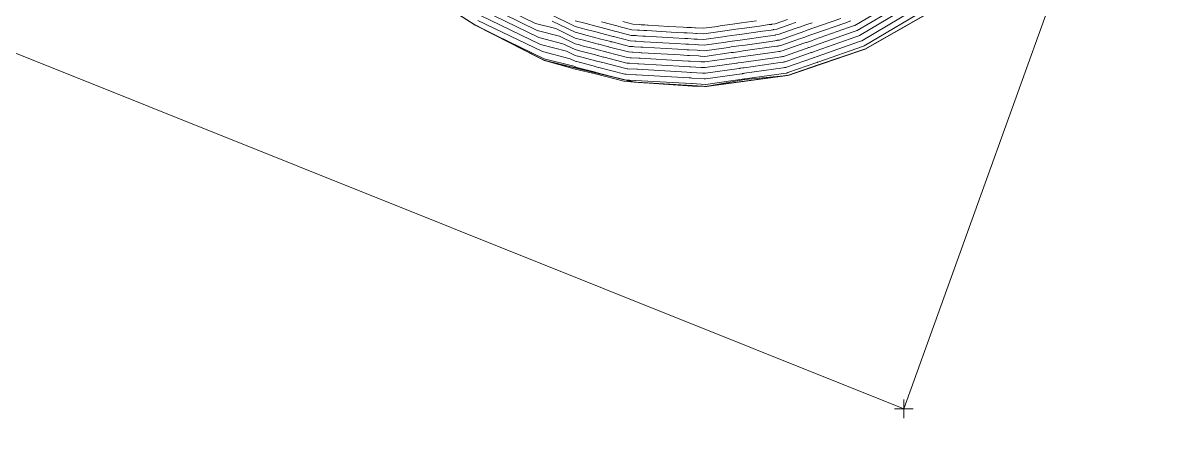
# Model space of a CAD drawing. Extents: x 358458 to 361663, y 818350 to 821723.
# Drawn here: x 360271.5 to 360393.2, y 820264.7 to 820309.7 of the extents above; entities that cross this region are included whole.
import ezdxf

# ---------------------------------------------------------------- set-up
doc = ezdxf.new("R2010")
doc.units = 0
doc.header["$MEASUREMENT"] = 0
doc.linetypes.add('solid', pattern=[0])
for name, color, linetype, lineweight in [('DAM FOOTPRINT', 7, 'solid', 9), ('DESIGN_Contours', 7, 'solid', 18), ('PIVOT10', 96, 'solid', 9), ('TXT', 7, 'solid', 9), ('WATER LEVEL STRING', 7, 'solid', 9)]:
    doc.layers.add(name, color=color, linetype=linetype, lineweight=lineweight)

# ---------------------------------------------------------------- blocks, each defined once
blk = doc.blocks.new('CCAD_POINT_CROSS')
at = {"linetype": 'solid'}
for p, q in [((-1, 0), (1, 0)), ((0, -1), (0, 1))]:
    blk.add_line(p, q, dxfattribs=at)
for tag in ['POINT_NUMBER', 'POINT_CODE', 'POINT_HEIGHT']:
    blk.add_attdef(tag, (0, 0), '', height=1)

msp = doc.modelspace()

# ---------------------------------------------------------------- linework, layer by layer
at = {"layer": 'DAM FOOTPRINT', "color": 7, "linetype": 'solid', "lineweight": 9, "const_width": 0.1, "elevation": 196.62}
msp.add_lwpolyline([(360409.39, 820400.72), (360405.97, 820389.62), (360402.39, 820379.35), (360395.66, 820360.69), (360392.65, 820354.03), (360389.34, 820342.6), (360385.26, 820331.91), (360384.39, 820329.91), (360381.94, 820324.85), (360376.32, 820317.14), (360369.59, 820311.32), (360361.88, 820306.93), (360353.62, 820304.1), (360344.77, 820302.9), (360337.12, 820303.36), (360327.45, 820305.69), (360320.04, 820309.49), (360302.95, 820320.44), (360296.27, 820324.83), (360286.78, 820331.57), (360282.26, 820334.29), (360277.61, 820337.79), (360273.39, 820341.26), (360257.64, 820350.62)], dxfattribs=at)
at = {"layer": 'DAM FOOTPRINT', "color": 7, "linetype": 'solid', "lineweight": 9}
for points in [[(360257.64, 820350.62), (360273.39, 820341.26), (360277.61, 820337.79), (360282.26, 820334.29), (360286.78, 820331.57), (360296.27, 820324.83), (360302.95, 820320.44), (360320.04, 820309.49), (360327.45, 820305.69), (360337.12, 820303.36), (360344.77, 820302.9), (360353.62, 820304.1), (360361.88, 820306.93), (360369.59, 820311.32), (360376.32, 820317.14), (360381.94, 820324.85), (360384.39, 820329.91), (360385.26, 820331.91), (360389.34, 820342.6), (360392.65, 820354.03), (360395.66, 820360.69), (360402.39, 820379.35), (360405.97, 820389.62), (360409.39, 820400.72)], [(360306.22, 820318.4), (360320.04, 820309.49), (360327.45, 820305.69), (360330.74, 820304.76), (360332.92, 820304.26), (360335.97, 820303.45), (360337.12, 820303.36), (360343.34, 820302.93), (360344.77, 820302.9), (360348.94, 820303.65), (360353.52, 820304.07), (360353.62, 820304.1), (360356.82, 820305.23), (360361.88, 820306.93), (360369.59, 820311.32)]]:
    msp.add_lwpolyline(points, dxfattribs=at)
at = {"layer": 'DESIGN_Contours', "color": 1, "linetype": 'solid', "lineweight": 9}
for points, elevation in [([(360367.55, 820312.11), (360361.23, 820308.35), (360361.22, 820308.35), (360361.16, 820308.32), (360360.85, 820308.22), (360356.6, 820306.72), (360356.41, 820306.66), (360356.12, 820306.55), (360356.07, 820306.54), (360355.96, 820306.5), (360353.25, 820305.54), (360353.16, 820305.53), (360353.16, 820305.53), (360353.15, 820305.53), (360353.07, 820305.5), (360353.01, 820305.49), (360352.74, 820305.46), (360348.87, 820304.91), (360348.72, 820304.89), (360348.44, 820304.85), (360348.39, 820304.84), (360348.34, 820304.83), (360344.71, 820304.32), (360344.52, 820304.33), (360344.5, 820304.33), (360344.42, 820304.34), (360343.19, 820304.41), (360343.1, 820304.41), (360342.74, 820304.43), (360337.45, 820304.74), (360337.43, 820304.74), (360337.37, 820304.74), (360336.38, 820304.8), (360336.33, 820304.8), (360336.19, 820304.81), (360333.56, 820305.49), (360333.53, 820305.5), (360333.52, 820305.51), (360333.08, 820305.62), (360333.05, 820305.63), (360332.94, 820305.66), (360331.07, 820306.14), (360330.99, 820306.16), (360330.74, 820306.23), (360329.83, 820306.67), (360327.05, 820307.39), (360320.61, 820310.52)], 194.8), ([(360366.12, 820312.65), (360360.73, 820309.45), (360360.71, 820309.44), (360360.59, 820309.4), (360360.05, 820309.21), (360356.42, 820307.93), (360356.08, 820307.81), (360355.55, 820307.62), (360355.47, 820307.6), (360355.27, 820307.53), (360352.95, 820306.71), (360352.79, 820306.69), (360352.79, 820306.69), (360352.78, 820306.69), (360352.71, 820306.66), (360352.59, 820306.65), (360352.11, 820306.58), (360348.8, 820306.11), (360348.51, 820306.07), (360347.97, 820305.99), (360347.87, 820305.98), (360347.76, 820305.96), (360344.66, 820305.53), (360344.3, 820305.55), (360344.27, 820305.55), (360344.12, 820305.56), (360343.07, 820305.62), (360342.9, 820305.63), (360342.25, 820305.66), (360337.73, 820305.92), (360337.7, 820305.92), (360337.59, 820305.93), (360336.74, 820305.98), (360336.65, 820305.98), (360336.37, 820306), (360334.14, 820306.58), (360334.08, 820306.6), (360334.04, 820306.61), (360333.23, 820306.82), (360333.17, 820306.84), (360332.95, 820306.89), (360331.36, 820307.31), (360331.21, 820307.35), (360330.75, 820307.47), (360329.06, 820308.29), (360326.68, 820308.9), (360321.19, 820311.57)], 195.2), ([(360360.31, 820309.94), (360359.65, 820309.7), (360356.33, 820308.53), (360355.91, 820308.39), (360355.26, 820308.16), (360355.16, 820308.13), (360354.92, 820308.04), (360352.8, 820307.3), (360352.61, 820307.27), (360352.61, 820307.27), (360352.59, 820307.27), (360352.53, 820307.24), (360352.38, 820307.22), (360351.79, 820307.14), (360348.77, 820306.71), (360348.41, 820306.66), (360347.73, 820306.56), (360347.61, 820306.55), (360347.47, 820306.53), (360344.64, 820306.13), (360344.2, 820306.15), (360344.15, 820306.16), (360343.97, 820306.17), (360343.01, 820306.22), (360342.8, 820306.23), (360342.01, 820306.28), (360337.88, 820306.52), (360337.84, 820306.52), (360337.69, 820306.53), (360336.92, 820306.57), (360336.81, 820306.58), (360336.47, 820306.6), (360334.42, 820307.13), (360334.35, 820307.15), (360334.31, 820307.16), (360333.3, 820307.42), (360333.23, 820307.44), (360332.96, 820307.51), (360331.5, 820307.89), (360331.32, 820307.94), (360330.75, 820308.09), (360328.68, 820309.1), (360326.5, 820309.66), (360321.48, 820312.1)], 195.4), ([(360368.26, 820311.83), (360361.48, 820307.8), (360361.48, 820307.8), (360361.44, 820307.79), (360361.25, 820307.72), (360356.69, 820306.12), (360356.58, 820306.08), (360356.4, 820306.02), (360356.37, 820306.01), (360356.31, 820305.98), (360353.4, 820304.96), (360353.35, 820304.95), (360353.35, 820304.95), (360353.34, 820304.95), (360353.25, 820304.92), (360353.21, 820304.92), (360353.06, 820304.89), (360348.9, 820304.31), (360348.83, 820304.3), (360348.68, 820304.28), (360348.66, 820304.27), (360348.63, 820304.27), (360344.74, 820303.72), (360344.63, 820303.72), (360344.61, 820303.73), (360344.57, 820303.73), (360343.25, 820303.8), (360343.2, 820303.81), (360342.98, 820303.82), (360337.31, 820304.14), (360337.3, 820304.14), (360337.26, 820304.15), (360336.2, 820304.21), (360336.18, 820304.21), (360336.09, 820304.21), (360333.28, 820304.95), (360333.26, 820304.95), (360333.25, 820304.95), (360333.01, 820305.02), (360332.99, 820305.02), (360332.93, 820305.04), (360330.93, 820305.56), (360330.88, 820305.57), (360330.74, 820305.61), (360330.21, 820305.87), (360327.23, 820306.64), (360320.32, 820309.99)], 194.6), ([(360368.98, 820311.56), (360361.74, 820307.26), (360361.73, 820307.26), (360361.72, 820307.25), (360361.65, 820307.23), (360356.78, 820305.51), (360356.74, 820305.5), (360356.68, 820305.48), (360356.68, 820305.48), (360356.65, 820305.47), (360353.55, 820304.38), (360353.53, 820304.37), (360353.53, 820304.37), (360353.53, 820304.37), (360353.43, 820304.34), (360353.42, 820304.34), (360353.37, 820304.33), (360348.94, 820303.71), (360348.93, 820303.71), (360348.92, 820303.7), (360348.92, 820303.7), (360348.92, 820303.7), (360344.76, 820303.12), (360344.73, 820303.12), (360344.73, 820303.12), (360344.72, 820303.12), (360343.31, 820303.2), (360343.29, 820303.2), (360343.23, 820303.2), (360337.17, 820303.55), (360337.17, 820303.55), (360337.16, 820303.55), (360336.02, 820303.62), (360336.02, 820303.62), (360336, 820303.62), (360332.99, 820304.4), (360332.99, 820304.4), (360332.99, 820304.4), (360332.94, 820304.42), (360332.94, 820304.42), (360332.92, 820304.42), (360330.79, 820304.98), (360330.77, 820304.98), (360330.74, 820304.99), (360330.59, 820305.06), (360327.41, 820305.88), (360321.03, 820308.98)], 194.4), ([(360356.15, 820309.74), (360355.58, 820309.54), (360354.69, 820309.23), (360354.56, 820309.18), (360354.23, 820309.07), (360352.51, 820308.46), (360352.24, 820308.43), (360352.23, 820308.42), (360352.22, 820308.42), (360352.16, 820308.4), (360351.96, 820308.38), (360351.16, 820308.26), (360348.7, 820307.91), (360348.2, 820307.84), (360347.25, 820307.71), (360347.08, 820307.69), (360346.89, 820307.66), (360344.59, 820307.33), (360343.98, 820307.37), (360343.92, 820307.37), (360343.67, 820307.39), (360342.89, 820307.43), (360342.61, 820307.45), (360341.52, 820307.51), (360338.16, 820307.7), (360338.11, 820307.7), (360337.91, 820307.72), (360337.28, 820307.75), (360337.13, 820307.76), (360336.65, 820307.79), (360334.99, 820308.22), (360334.89, 820308.25), (360334.83, 820308.26), (360333.45, 820308.62), (360333.35, 820308.65), (360332.97, 820308.75), (360331.79, 820309.06), (360331.53, 820309.12), (360330.76, 820309.33), (360327.91, 820310.71)], 195.8), ([(360359.25, 820310.2), (360356.24, 820309.14), (360355.75, 820308.97), (360354.98, 820308.7), (360354.86, 820308.65), (360354.57, 820308.55), (360352.65, 820307.88), (360352.42, 820307.85), (360352.42, 820307.85), (360352.4, 820307.84), (360352.35, 820307.82), (360352.17, 820307.8), (360351.47, 820307.7), (360348.73, 820307.31), (360348.3, 820307.25), (360347.49, 820307.14), (360347.34, 820307.12), (360347.18, 820307.09), (360344.61, 820306.73), (360344.09, 820306.76), (360344.04, 820306.76), (360343.82, 820306.78), (360342.95, 820306.83), (360342.71, 820306.84), (360341.76, 820306.89), (360338.02, 820307.11), (360337.97, 820307.11), (360337.8, 820307.12), (360337.1, 820307.16), (360336.97, 820307.17), (360336.56, 820307.19), (360334.71, 820307.68), (360334.62, 820307.7), (360334.57, 820307.71), (360333.37, 820308.02), (360333.29, 820308.04), (360332.96, 820308.13), (360331.65, 820308.47), (360331.42, 820308.53), (360330.76, 820308.71), (360328.29, 820309.9)], 195.6), ([(360353.53, 820310.1), (360352.21, 820309.63), (360351.87, 820309.58), (360351.86, 820309.58), (360351.84, 820309.58), (360351.8, 820309.56), (360351.55, 820309.53), (360350.52, 820309.38), (360348.63, 820309.12), (360347.99, 820309.03), (360346.78, 820308.85), (360346.55, 820308.82), (360346.31, 820308.79), (360344.54, 820308.54), (360343.77, 820308.58), (360343.69, 820308.59), (360343.37, 820308.6), (360342.77, 820308.64), (360342.41, 820308.66), (360341.03, 820308.74), (360338.44, 820308.89), (360338.38, 820308.89), (360338.12, 820308.91), (360337.64, 820308.93), (360337.44, 820308.94), (360336.84, 820308.98), (360335.56, 820309.31), (360335.43, 820309.35), (360335.36, 820309.37), (360333.59, 820309.83)], 196.2), ([(360350.21, 820309.95), (360348.6, 820309.72), (360347.88, 820309.62), (360346.54, 820309.43), (360346.29, 820309.39), (360346.02, 820309.35), (360344.51, 820309.14), (360343.66, 820309.19), (360343.58, 820309.19), (360343.22, 820309.21), (360342.71, 820309.24), (360342.32, 820309.27), (360340.79, 820309.35), (360338.59, 820309.48), (360338.51, 820309.48), (360338.23, 820309.5), (360337.82, 820309.52), (360337.6, 820309.54), (360336.94, 820309.57), (360335.85, 820309.86)], 196.4)]:
    msp.add_lwpolyline(points, dxfattribs=dict(at, elevation=elevation))
at = {"layer": 'DESIGN_Contours', "color": 5, "linetype": 'solid', "lineweight": 20}
for points, elevation in [([(360366.84, 820312.38), (360360.98, 820308.9), (360360.97, 820308.89), (360360.87, 820308.86), (360360.45, 820308.71), (360356.51, 820307.33), (360356.24, 820307.23), (360355.83, 820307.09), (360355.77, 820307.07), (360355.61, 820307.01), (360353.1, 820306.13), (360352.98, 820306.11), (360352.98, 820306.11), (360352.97, 820306.11), (360352.89, 820306.08), (360352.8, 820306.07), (360352.42, 820306.02), (360348.84, 820305.51), (360348.62, 820305.48), (360348.21, 820305.42), (360348.13, 820305.41), (360348.05, 820305.4), (360344.69, 820304.92), (360344.41, 820304.94), (360344.38, 820304.94), (360344.27, 820304.95), (360343.13, 820305.01), (360343, 820305.02), (360342.5, 820305.05), (360337.59, 820305.33), (360337.57, 820305.33), (360337.48, 820305.34), (360336.56, 820305.39), (360336.49, 820305.39), (360336.28, 820305.41), (360333.85, 820306.04), (360333.81, 820306.05), (360333.78, 820306.06), (360333.16, 820306.22), (360333.11, 820306.23), (360332.94, 820306.28), (360331.22, 820306.73), (360331.1, 820306.76), (360330.75, 820306.85), (360329.44, 820307.48), (360326.87, 820308.15), (360320.9, 820311.05)], 195), ([(360354.41, 820309.77), (360354.25, 820309.71), (360353.88, 820309.58), (360352.36, 820309.05), (360352.05, 820309), (360352.05, 820309), (360352.03, 820309), (360351.98, 820308.98), (360351.75, 820308.95), (360350.84, 820308.82), (360348.67, 820308.52), (360348.09, 820308.43), (360347.02, 820308.28), (360346.82, 820308.25), (360346.6, 820308.22), (360344.56, 820307.94), (360343.88, 820307.97), (360343.81, 820307.98), (360343.52, 820307.99), (360342.83, 820308.03), (360342.51, 820308.05), (360341.27, 820308.12), (360338.3, 820308.29), (360338.24, 820308.3), (360338.01, 820308.31), (360337.46, 820308.34), (360337.29, 820308.35), (360336.75, 820308.38), (360335.28, 820308.77), (360335.16, 820308.8), (360335.1, 820308.81), (360333.52, 820309.23), (360333.41, 820309.25), (360332.98, 820309.37), (360331.93, 820309.64), (360331.64, 820309.72), (360330.76, 820309.94)], 196)]:
    msp.add_lwpolyline(points, dxfattribs=dict(at, elevation=elevation))
at = {"layer": 'PIVOT10', "linetype": 'solid', "lineweight": 9}
msp.add_line((359918.9, 820447.36), (360366, 820268.31), dxfattribs=at)
at = {"layer": 'PIVOT10', "color": 96, "linetype": 'solid', "lineweight": 9, "const_width": 0.1}
msp.add_lwpolyline([(359918.9, 820447.36, 2.515138), (360519.65, 820725.38, -0.727255)], format="xyb", dxfattribs=at)
at = {"layer": 'PIVOT10', "color": 96, "lineweight": 0}
msp.add_point((360366, 820268.31), dxfattribs=at)
at = {"layer": 'TXT', "color": 96, "linetype": 'solid', "lineweight": 9}
msp.add_line((360366, 820268.31), (360567.5, 820828.35), dxfattribs=at)
at = {"layer": 'WATER LEVEL STRING', "color": 7, "linetype": 'solid', "lineweight": 9}
msp.add_lwpolyline([(360306.22, 820318.4), (360320.04, 820309.49), (360327.45, 820305.69), (360330.74, 820304.76), (360332.92, 820304.26), (360335.97, 820303.45), (360337.12, 820303.36), (360343.34, 820302.93), (360344.77, 820302.9), (360348.94, 820303.65), (360353.52, 820304.07), (360353.62, 820304.1), (360356.82, 820305.23), (360361.88, 820306.93), (360369.59, 820311.32)], dxfattribs=at)

# ---------------------------------------------------------------- block references
at = {"layer": 'PIVOT10', "color": 96, "lineweight": 0}
msp.add_blockref('CCAD_POINT_CROSS', (360366, 820268.31), dxfattribs=at)

doc.saveas('drawing.dxf')
